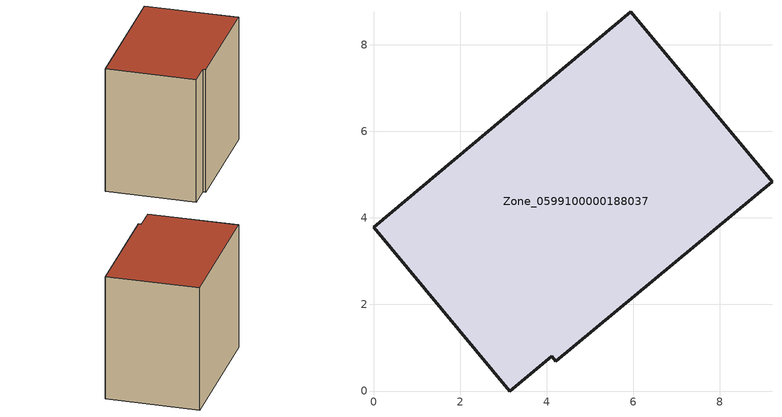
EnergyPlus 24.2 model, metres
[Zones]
Zone_0599100000188037
 floor ground (C_G): 4.12,0.8 3.15,0 0,3.79 5.95,8.76 9.21,4.84 4.21,0.69 z0
 wall outside (C_F): 5.95,8.76 0,3.79 3.15,0 4.12,0.8 4.21,0.69 9.21,4.84 5.95,8.76 z0:7.08
 roof outside (C_R): 4.21,0.69 9.21,4.84 5.95,8.76 0,3.79 3.15,0 4.12,0.8 z7.08
[BUILDING]
Pand.0599100000188037: North Axis=0; Terrain=City; Loads Convergence Tolerance Value=0.04; Temperature Convergence Tolerance Value=0.4; Solar Distribution=FullExterior; Maximum Number of Warmup Days=25; Minimum Number of Warmup Days=1
[Site:Location]
Rotterdam.The.Hague.AP_ZH_NLD Design_Conditions: Latitude=51.96; Longitude=4.45; Time Zone=1; Elevation=-4.5
[SITE:GROUNDTEMPERATURE:BUILDINGSURFACE]
18, 18, 18, 18, 18, 18, 18, 18, 18, 18, 18, 18
[MATERIAL] Thermal Absorptance=0.9; Solar Absorptance=0.7; Visible Absorptance=0.7
Name | Roughness | Thickness | Conductivity | Density | Specific Heat
G.TC.1946 | MediumSmooth | 0.15 | 1 | 540 | 1210
F.TC.1946 | Rough | 0.3 | 0.857143 | 1920 | 840
R.TC.1946 | MediumRough | 0.2 | 0.909091 | 1500 | 1000
[CONSTRUCTION]
C_G: G.TC.1946
C_F: F.TC.1946
C_R: R.TC.1946
[ZONE]
Zone_0599100000188037: Type=1; Multiplier=1; Ceiling Height=Autocalculate; Volume=Autocalculate; Floor Area=autocalculate; Part of Total Floor Area=Yes
[ZONEINFILTRATION:DESIGNFLOWRATE]
Infil_Zone_0599100000188037: Zone or ZoneList or Space or SpaceList=Zone_0599100000188037; Schedule=AlwaysOn; Design Flow Rate Calculation Method=Flow/Area; Flow Rate per Floor Area=0.003; Constant Term Coefficient=1; Temperature Term Coefficient=0; Velocity Term Coefficient=0; Velocity Squared Term Coefficient=0
[HVACTEMPLATE:ZONE:IDEALLOADSAIRSYSTEM]
Zone_0599100000188037: Maximum Heating Supply Air Temperature=50; Minimum Cooling Supply Air Temperature=13; Maximum Heating Supply Air Humidity Ratio=0.0156; Minimum Cooling Supply Air Humidity Ratio=0.0077; Heating Limit=NoLimit; Cooling Limit=NoLimit; Dehumidification Control Type=ConstantSensibleHeatRatio; Cooling Sensible Heat Ratio=0.7; Dehumidification Setpoint=60; Humidification Control Type=None; Humidification Setpoint=30; Outdoor Air Method=None; Outdoor Air Flow Rate per Person=0.00944; Outdoor Air Flow Rate per Zone Floor Area=0; Outdoor Air Flow Rate per Zone=0; Demand Controlled Ventilation Type=None; Outdoor Air Economizer Type=NoEconomizer; Heat Recovery Type=None; Sensible Heat Recovery Effectiveness=0.7; Latent Heat Recovery Effectiveness=0.65
[ZONECONTROL:THERMOSTAT]
ThermostatControl_Zone_0599100000188037: Zone or ZoneList=Zone_0599100000188037; Control Type Schedule=DualSetpointControlType; Control 1=Thermostat_Zone_0599100000188037; Temperature Difference Between Cutout And Setpoint=0
[THERMOSTATSETPOINT:DUALSETPOINT]
Thermostat_Zone_0599100000188037: Heating Setpoint Temperature Schedule=HeatingSetpoint_Zone_0599100000188037; Cooling Setpoint Temperature Schedule=CoolingSetpoint_Zone_0599100000188037
[SCHEDULE:COMPACT]
HeatingSetpoint_Zone_0599100000188037: Through: 12/31, For: AllDays, Until: 24:00, 21
CoolingSetpoint_Zone_0599100000188037: Through: 12/31, For: AllDays, Until: 24:00, 24
DualSetpointControlType: Through: 12/31, For: AllDays, Until: 24:00, 4
AlwaysOn: Through: 12/31, For: AllDays, Until: 24:00, 1
